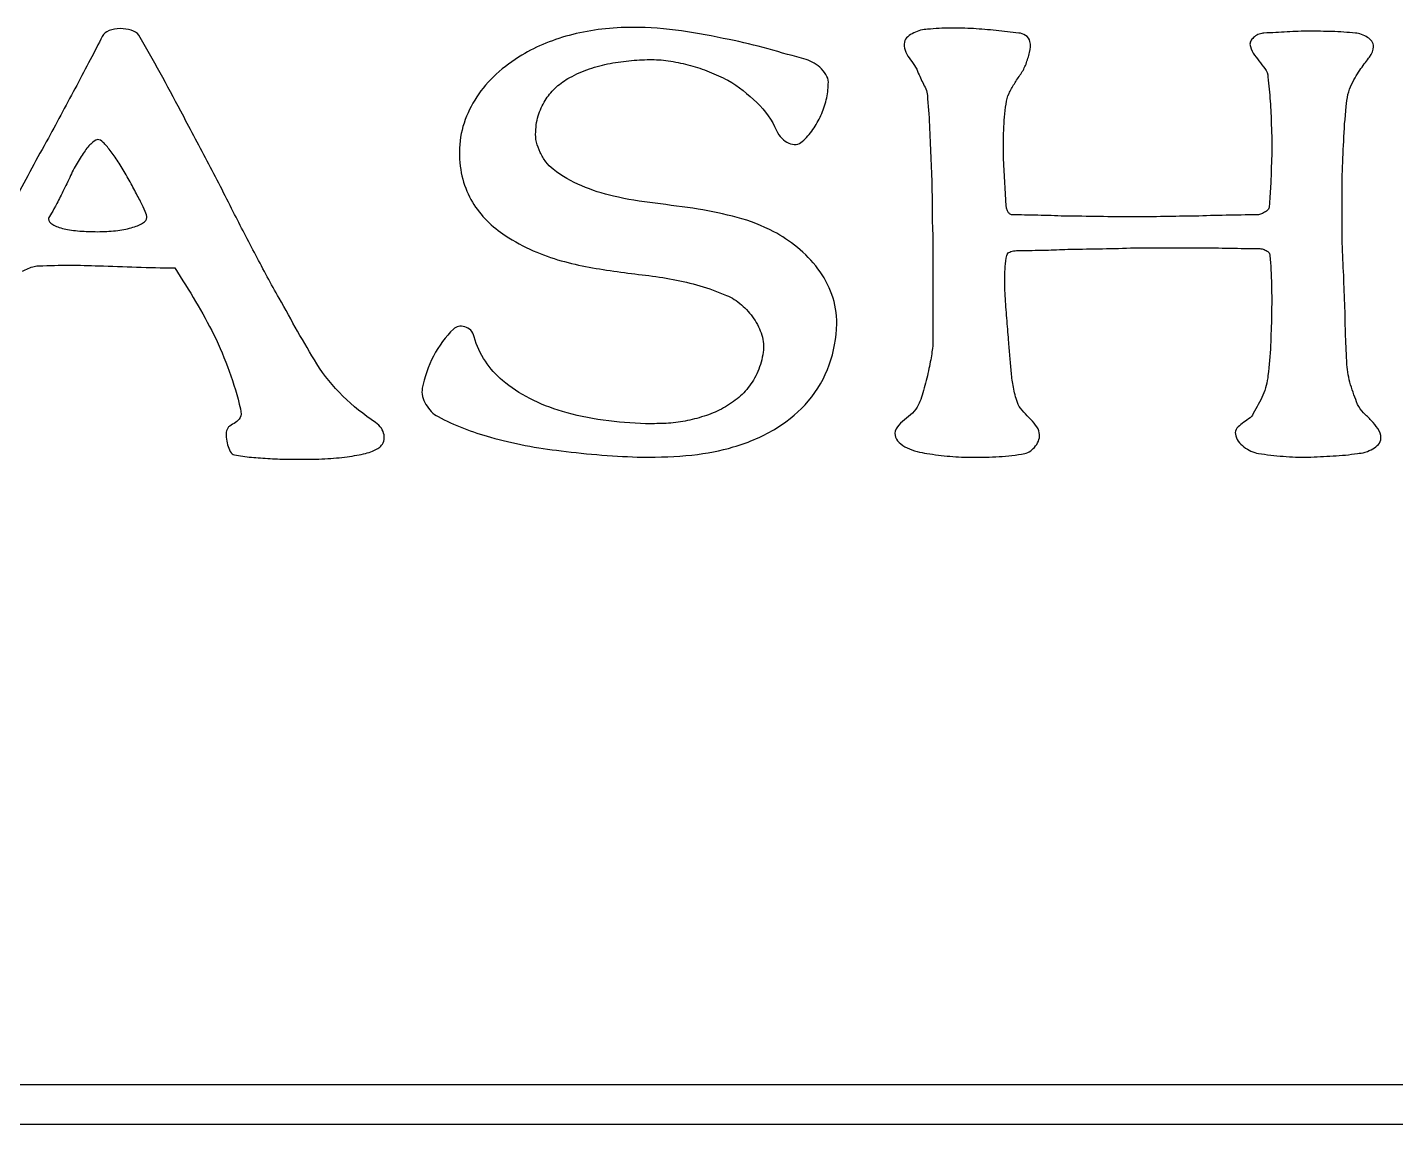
# Model space of a CAD drawing. Header units: inches. Extents: x -0.01 to 5.84, y -0.01 to 1.49.
# Drawn here: x 2.2201 to 2.5606, y -0.01 to 0.2632 of the extents above; entities that cross this region are included whole.
import ezdxf

# ---------------------------------------------------------------- set-up
doc = ezdxf.new("R2010")
doc.units = ezdxf.units.IN
doc.header["$MEASUREMENT"] = 0

msp = doc.modelspace()

# ---------------------------------------------------------------- linework, layer by layer
at = {"color": 7, "linetype": 'Continuous', "lineweight": 25}
for p, q in [((2.54736, 0.20941), (2.54736, 0.22642)), ((0.02, 0), (5.81, 0)), ((5.82, -0.01), (0.01, -0.01))]:
    msp.add_line(p, q, dxfattribs=at)
for points in [[(2.24048, 0.26236), (2.23965, 0.26204), (2.23907, 0.26156), (2.23874, 0.26092)], [(2.24784, 0.26124), (2.24739, 0.26177), (2.24676, 0.26217), (2.24593, 0.26244)], [(2.3708, 0.26316), (2.3655, 0.26316), (2.36051, 0.26257), (2.35583, 0.2614)], [(2.38287, 0.26228), (2.3789, 0.26287), (2.37487, 0.26316), (2.3708, 0.26316)], [(2.39478, 0.26011), (2.39081, 0.26097), (2.38684, 0.26169), (2.38287, 0.26228)], [(2.44242, 0.26244), (2.44182, 0.26228), (2.44124, 0.26206), (2.44069, 0.2618)], [(2.44416, 0.26268), (2.44361, 0.26268), (2.44303, 0.2626), (2.44242, 0.26244)], [(2.4612, 0.26236), (2.45932, 0.26257), (2.45745, 0.26273), (2.45557, 0.26284)], [(2.46682, 0.26172), (2.46494, 0.26193), (2.46307, 0.26215), (2.4612, 0.26236)], [(2.23874, 0.26092), (2.23686, 0.25717), (2.23474, 0.25311), (2.23237, 0.24872)], [(2.25313, 0.25185), (2.25136, 0.25501), (2.2496, 0.25813), (2.24784, 0.26124)], [(2.35583, 0.2614), (2.35114, 0.26022), (2.34692, 0.25851), (2.34318, 0.25627)], [(2.40445, 0.25779), (2.4012, 0.2587), (2.39798, 0.25947), (2.39478, 0.26011)], [(2.43837, 0.25947), (2.43826, 0.25883), (2.43831, 0.25816), (2.43854, 0.25747)], [(2.4392, 0.26084), (2.43876, 0.26046), (2.43848, 0.26001), (2.43837, 0.25947)], [(2.44069, 0.2618), (2.44013, 0.26153), (2.43964, 0.26121), (2.4392, 0.26084)], [(2.46855, 0.26116), (2.46795, 0.26153), (2.46737, 0.26172), (2.46682, 0.26172)], [(2.46963, 0.25963), (2.46952, 0.26027), (2.46916, 0.26078), (2.46855, 0.26116)], [(2.46955, 0.25691), (2.46982, 0.25787), (2.46985, 0.25878), (2.46963, 0.25963)], [(2.52471, 0.25995), (2.52448, 0.25963), (2.52437, 0.25931), (2.52437, 0.25899)], [(2.52437, 0.25899), (2.52448, 0.25813), (2.52476, 0.25739), (2.5252, 0.25675)], [(2.52553, 0.26084), (2.5252, 0.26057), (2.52493, 0.26027), (2.52471, 0.25995)], [(2.52669, 0.26148), (2.52625, 0.26132), (2.52586, 0.2611), (2.52553, 0.26084)], [(2.52785, 0.26172), (2.52752, 0.26172), (2.52713, 0.26164), (2.52669, 0.26148)], [(2.53364, 0.26204), (2.53176, 0.26193), (2.52983, 0.26183), (2.52785, 0.26172)], [(2.55067, 0.26172), (2.54869, 0.26193), (2.54673, 0.26206), (2.5448, 0.26212)], [(2.55216, 0.2614), (2.55161, 0.26161), (2.55111, 0.26172), (2.55067, 0.26172)], [(2.55365, 0.26068), (2.55321, 0.26094), (2.55271, 0.26118), (2.55216, 0.2614)], [(2.55472, 0.25971), (2.55445, 0.26009), (2.55409, 0.26041), (2.55365, 0.26068)], [(2.34318, 0.25627), (2.34086, 0.25487), (2.33874, 0.25329), (2.33681, 0.25153)], [(2.41396, 0.25514), (2.41088, 0.256), (2.4077, 0.25688), (2.40445, 0.25779)], [(2.43854, 0.25747), (2.43876, 0.25677), (2.43909, 0.25613), (2.43953, 0.25554)], [(2.43953, 0.25554), (2.43997, 0.25495), (2.44041, 0.25434), (2.44085, 0.2537)], [(2.46864, 0.25402), (2.46897, 0.25498), (2.46927, 0.25594), (2.46955, 0.25691)], [(2.5252, 0.25675), (2.52564, 0.2561), (2.52611, 0.25546), (2.52661, 0.25482)], [(2.552, 0.25289), (2.55277, 0.25396), (2.55348, 0.25493), (2.55415, 0.25578)], [(2.35508, 0.25065), (2.35663, 0.2515), (2.35825, 0.25223), (2.35996, 0.25281)], [(2.35996, 0.25281), (2.36167, 0.2534), (2.36341, 0.25386), (2.36517, 0.25418)], [(2.36517, 0.25418), (2.36694, 0.2545), (2.3687, 0.25474), (2.37047, 0.2549)], [(2.38022, 0.25474), (2.38188, 0.25447), (2.3835, 0.25412), (2.3851, 0.2537)], [(2.3851, 0.2537), (2.3867, 0.25327), (2.38827, 0.25273), (2.38982, 0.25209)], [(2.38982, 0.25209), (2.39136, 0.25145), (2.3929, 0.25075), (2.39445, 0.25001)], [(2.41909, 0.25097), (2.41876, 0.25161), (2.41832, 0.25223), (2.41777, 0.25281)], [(2.44085, 0.2537), (2.44129, 0.25306), (2.44162, 0.25241), (2.44184, 0.25177)], [(2.46732, 0.25153), (2.46787, 0.25233), (2.46831, 0.25316), (2.46864, 0.25402)], [(2.52661, 0.25482), (2.5271, 0.25418), (2.5276, 0.25354), (2.5281, 0.25289)], [(2.5281, 0.25289), (2.52859, 0.25225), (2.52884, 0.25156), (2.52884, 0.25081)], [(2.54968, 0.24896), (2.55045, 0.25051), (2.55122, 0.25182), (2.552, 0.25289)], [(2.23237, 0.24872), (2.23, 0.24433), (2.22766, 0.23995), (2.22534, 0.23556)], [(2.25825, 0.24231), (2.2566, 0.24551), (2.25489, 0.24869), (2.25313, 0.25185)], [(2.33681, 0.25153), (2.33488, 0.24977), (2.33325, 0.24786), (2.33193, 0.24583)], [(2.35178, 0.24832), (2.35277, 0.24923), (2.35387, 0.25001), (2.35508, 0.25065)], [(2.39445, 0.25001), (2.39709, 0.2484), (2.39949, 0.24656), (2.40164, 0.24447)], [(2.41893, 0.24511), (2.41926, 0.24645), (2.41942, 0.24776), (2.41942, 0.24904)], [(2.41942, 0.24904), (2.41953, 0.24968), (2.41942, 0.25033), (2.41909, 0.25097)], [(2.44184, 0.25177), (2.44228, 0.2507), (2.44278, 0.24966), (2.44333, 0.24864)], [(2.44333, 0.24864), (2.44388, 0.24763), (2.44416, 0.24653), (2.44416, 0.24535)], [(2.46442, 0.24672), (2.46481, 0.24752), (2.46525, 0.24832), (2.46574, 0.24912)], [(2.46574, 0.24912), (2.46624, 0.24993), (2.46676, 0.25073), (2.46732, 0.25153)], [(2.54836, 0.24343), (2.54846, 0.24557), (2.54891, 0.24741), (2.54968, 0.24896)], [(2.33193, 0.24583), (2.33061, 0.2438), (2.32956, 0.24164), (2.32879, 0.23934)], [(2.34739, 0.24166), (2.34789, 0.24305), (2.34849, 0.24428), (2.34921, 0.24535)], [(2.34921, 0.24535), (2.34993, 0.24642), (2.35078, 0.24741), (2.35178, 0.24832)], [(2.44416, 0.24535), (2.44438, 0.24289), (2.44455, 0.24038), (2.44466, 0.23781)], [(2.46368, 0.24407), (2.46378, 0.24503), (2.46403, 0.24591), (2.46442, 0.24672)], [(2.26487, 0.22987), (2.26266, 0.23409), (2.26046, 0.23824), (2.25825, 0.24231)], [(2.40164, 0.24447), (2.40379, 0.24238), (2.40542, 0.24006), (2.40652, 0.23749)], [(2.4176, 0.24126), (2.41815, 0.24249), (2.41859, 0.24377), (2.41893, 0.24511)], [(2.4631, 0.23757), (2.46315, 0.23976), (2.46335, 0.24193), (2.46368, 0.24407)], [(2.5477, 0.23484), (2.5478, 0.23768), (2.54803, 0.24054), (2.54836, 0.24343)], [(2.34665, 0.23717), (2.34665, 0.23877), (2.3469, 0.24027), (2.34739, 0.24166)], [(2.41562, 0.23773), (2.41639, 0.23886), (2.41705, 0.24003), (2.4176, 0.24126)], [(2.23758, 0.23524), (2.23736, 0.23524), (2.23695, 0.235), (2.23634, 0.23452)], [(2.23899, 0.23452), (2.23849, 0.235), (2.23802, 0.23524), (2.23758, 0.23524)], [(2.34681, 0.2346), (2.34659, 0.23546), (2.34654, 0.23631), (2.34665, 0.23717)], [(2.40652, 0.23749), (2.40685, 0.23674), (2.40729, 0.2361), (2.40784, 0.23556)], [(2.40784, 0.23556), (2.40839, 0.23503), (2.40897, 0.23463), (2.40958, 0.23436)], [(2.41297, 0.23476), (2.41396, 0.23562), (2.41485, 0.23661), (2.41562, 0.23773)], [(2.44466, 0.23781), (2.44476, 0.23524), (2.44488, 0.23268), (2.44499, 0.23011)], [(2.46301, 0.23091), (2.46301, 0.23316), (2.46304, 0.23538), (2.4631, 0.23757)], [(2.23634, 0.23452), (2.23573, 0.23404), (2.2351, 0.23334), (2.23444, 0.23244)], [(2.24072, 0.23252), (2.24006, 0.23337), (2.23948, 0.23404), (2.23899, 0.23452)], [(2.34772, 0.23204), (2.34734, 0.23289), (2.34703, 0.23374), (2.34681, 0.2346)], [(2.34913, 0.22971), (2.34858, 0.2304), (2.34811, 0.23118), (2.34772, 0.23204)], [(2.40958, 0.23436), (2.41019, 0.23409), (2.41079, 0.23399), (2.4114, 0.23404)], [(2.4114, 0.23404), (2.41201, 0.23409), (2.41253, 0.23433), (2.41297, 0.23476)], [(2.54736, 0.22642), (2.54747, 0.2292), (2.54758, 0.23201), (2.5477, 0.23484)], [(2.27132, 0.21727), (2.26922, 0.22145), (2.26708, 0.22564), (2.26487, 0.22987)], [(2.35095, 0.22786), (2.35029, 0.2284), (2.34968, 0.22901), (2.34913, 0.22971)], [(2.44499, 0.23011), (2.4451, 0.22754), (2.44518, 0.22495), (2.44524, 0.22233)], [(2.46335, 0.22497), (2.46323, 0.2269), (2.46312, 0.22888), (2.46301, 0.23091)], [(2.52967, 0.22867), (2.52967, 0.22695), (2.52961, 0.22527), (2.5295, 0.22361)], [(2.23063, 0.22578), (2.22997, 0.22439), (2.22934, 0.22308), (2.22873, 0.22185)], [(2.2466, 0.22297), (2.24599, 0.22409), (2.24535, 0.22524), (2.24469, 0.22642)], [(2.32846, 0.22538), (2.32901, 0.22329), (2.32981, 0.22139), (2.33085, 0.21968)], [(2.35806, 0.22369), (2.35552, 0.22476), (2.35315, 0.22615), (2.35095, 0.22786)], [(2.46368, 0.21904), (2.46356, 0.22107), (2.46345, 0.22305), (2.46335, 0.22497)], [(2.22873, 0.22185), (2.22813, 0.22062), (2.22758, 0.21954), (2.22708, 0.21864)], [(2.24825, 0.21984), (2.24775, 0.2208), (2.2472, 0.22185), (2.2466, 0.22297)], [(2.366, 0.22113), (2.36324, 0.22177), (2.3606, 0.22262), (2.35806, 0.22369)], [(2.44524, 0.22233), (2.44529, 0.21971), (2.44532, 0.21711), (2.44532, 0.21455)], [(2.5295, 0.22361), (2.52939, 0.22195), (2.52928, 0.22027), (2.52917, 0.21856)], [(2.24941, 0.21735), (2.24913, 0.21805), (2.24875, 0.21888), (2.24825, 0.21984)], [(2.33085, 0.21968), (2.3319, 0.21797), (2.33311, 0.21642), (2.33449, 0.21503)], [(2.37634, 0.21936), (2.37275, 0.21979), (2.36931, 0.22037), (2.366, 0.22113)], [(2.38701, 0.21792), (2.38347, 0.21845), (2.37992, 0.21893), (2.37634, 0.21936)], [(2.46376, 0.21832), (2.4637, 0.21858), (2.46368, 0.21882), (2.46368, 0.21904)], [(2.46401, 0.21751), (2.4639, 0.21778), (2.46381, 0.21805), (2.46376, 0.21832)], [(2.52917, 0.21856), (2.52917, 0.21824), (2.52906, 0.21797), (2.52884, 0.21776)], [(2.27695, 0.20644), (2.27507, 0.21002), (2.27319, 0.21364), (2.27132, 0.21727)], [(2.33449, 0.21503), (2.33587, 0.21364), (2.33739, 0.2124), (2.33904, 0.21134)], [(2.39676, 0.21583), (2.39356, 0.21668), (2.39031, 0.21738), (2.38701, 0.21792)], [(2.40586, 0.2123), (2.40299, 0.2138), (2.39996, 0.21497), (2.39676, 0.21583)], [(2.47161, 0.21639), (2.46941, 0.21644), (2.4672, 0.21647), (2.465, 0.21647)], [(2.47823, 0.21615), (2.47602, 0.21626), (2.47382, 0.21633), (2.47161, 0.21639)], [(2.48683, 0.21607), (2.48396, 0.21612), (2.4811, 0.21615), (2.47823, 0.21615)], [(2.51065, 0.21615), (2.50811, 0.21615), (2.50557, 0.21612), (2.50304, 0.21607)], [(2.51842, 0.21639), (2.51588, 0.21633), (2.51329, 0.21626), (2.51065, 0.21615)], [(2.22642, 0.21406), (2.22713, 0.21364), (2.22807, 0.21329), (2.22923, 0.21302)], [(2.22923, 0.21302), (2.23039, 0.21275), (2.23168, 0.21256), (2.23312, 0.21246)], [(2.24205, 0.21254), (2.24348, 0.2127), (2.24478, 0.21294), (2.24593, 0.21326)], [(2.24593, 0.21326), (2.24709, 0.21358), (2.24803, 0.21396), (2.24875, 0.21438)], [(2.33904, 0.21134), (2.34136, 0.20984), (2.34367, 0.20858), (2.34599, 0.20757)], [(2.41173, 0.20837), (2.4098, 0.20992), (2.40784, 0.21123), (2.40586, 0.2123)], [(2.41686, 0.20307), (2.41537, 0.20505), (2.41366, 0.20682), (2.41173, 0.20837)], [(2.47426, 0.20773), (2.47602, 0.20778), (2.47784, 0.20786), (2.47972, 0.20797)], [(2.47972, 0.20797), (2.48237, 0.20797), (2.48501, 0.20799), (2.48766, 0.20805)], [(2.48766, 0.20805), (2.49031, 0.2081), (2.49295, 0.20818), (2.4956, 0.20829)], [(2.5477, 0.20139), (2.54758, 0.20406), (2.54747, 0.20674), (2.54736, 0.20941)], [(2.28273, 0.19577), (2.28075, 0.1993), (2.27882, 0.20286), (2.27695, 0.20644)], [(2.34599, 0.20757), (2.3483, 0.20655), (2.35062, 0.20572), (2.35293, 0.20508)], [(2.35293, 0.20508), (2.35525, 0.20444), (2.35756, 0.2039), (2.35988, 0.20347)], [(2.46384, 0.20636), (2.46395, 0.20679), (2.4642, 0.20708), (2.46459, 0.20724)], [(2.46459, 0.20724), (2.46497, 0.2074), (2.46541, 0.20751), (2.46591, 0.20757)], [(2.52901, 0.20717), (2.52923, 0.20695), (2.52934, 0.20668), (2.52934, 0.20636)], [(2.52934, 0.20636), (2.52956, 0.20401), (2.52969, 0.20157), (2.52975, 0.19906)], [(2.21889, 0.20251), (2.21933, 0.20273), (2.2198, 0.20294), (2.2203, 0.20315)], [(2.2203, 0.20315), (2.22079, 0.20337), (2.22129, 0.20353), (2.22179, 0.20363)], [(2.22179, 0.20363), (2.22228, 0.20374), (2.2227, 0.2038), (2.22303, 0.2038)], [(2.25677, 0.20331), (2.25864, 0.20042), (2.26038, 0.19762), (2.26198, 0.19489)], [(2.35988, 0.20347), (2.3622, 0.20305), (2.36454, 0.20267), (2.36691, 0.20235)], [(2.36691, 0.20235), (2.36928, 0.20203), (2.37162, 0.20174), (2.37394, 0.20147)], [(2.37394, 0.20147), (2.37625, 0.2012), (2.37854, 0.20085), (2.3808, 0.20042)], [(2.42033, 0.19665), (2.4195, 0.19895), (2.41835, 0.20109), (2.41686, 0.20307)], [(2.54803, 0.19337), (2.54792, 0.19604), (2.5478, 0.19871), (2.5477, 0.20139)], [(2.3808, 0.20042), (2.38306, 0.2), (2.38529, 0.19946), (2.3875, 0.19882)], [(2.3875, 0.19882), (2.38971, 0.19818), (2.39191, 0.19738), (2.39412, 0.19642)], [(2.52975, 0.19906), (2.5298, 0.19655), (2.5298, 0.19403), (2.52975, 0.19152)], [(2.26198, 0.19489), (2.26357, 0.19216), (2.26509, 0.18941), (2.26652, 0.18663)], [(2.28736, 0.18751), (2.28582, 0.19024), (2.28428, 0.19299), (2.28273, 0.19577)], [(2.39412, 0.19642), (2.39544, 0.19588), (2.39668, 0.1951), (2.39784, 0.19409)], [(2.42157, 0.18935), (2.42157, 0.19192), (2.42116, 0.19435), (2.42033, 0.19665)], [(2.39784, 0.19409), (2.399, 0.19307), (2.40001, 0.19192), (2.4009, 0.19064)], [(2.52975, 0.19152), (2.52969, 0.18901), (2.52961, 0.18649), (2.5295, 0.18398)], [(2.54819, 0.18631), (2.54808, 0.18866), (2.54803, 0.19101), (2.54803, 0.19337)], [(2.29216, 0.17941), (2.29051, 0.18208), (2.28891, 0.18478), (2.28736, 0.18751)], [(2.32738, 0.18871), (2.32689, 0.18861), (2.32647, 0.18839), (2.32614, 0.18807)], [(2.32895, 0.18863), (2.3284, 0.18879), (2.32788, 0.18882), (2.32738, 0.18871)], [(2.33044, 0.18775), (2.33, 0.18818), (2.3295, 0.18847), (2.32895, 0.18863)], [(2.33127, 0.18615), (2.33116, 0.18679), (2.33088, 0.18732), (2.33044, 0.18775)], [(2.4009, 0.19064), (2.40178, 0.18935), (2.40244, 0.18799), (2.40288, 0.18655)], [(2.41967, 0.17917), (2.42083, 0.18243), (2.42146, 0.18583), (2.42157, 0.18935)], [(2.26652, 0.18663), (2.26796, 0.18363), (2.26922, 0.18061), (2.27033, 0.17756)], [(2.33408, 0.18005), (2.33286, 0.18186), (2.33193, 0.1839), (2.33127, 0.18615)], [(2.40288, 0.18655), (2.40332, 0.1851), (2.40343, 0.18368), (2.40321, 0.18229)], [(2.46467, 0.18085), (2.46456, 0.18213), (2.46445, 0.18342), (2.46434, 0.1847)], [(2.5295, 0.18398), (2.52939, 0.18147), (2.52917, 0.17898), (2.52884, 0.17652)], [(2.54852, 0.17925), (2.54841, 0.1816), (2.5483, 0.18395), (2.54819, 0.18631)], [(2.40321, 0.18229), (2.40299, 0.18058), (2.40255, 0.17898), (2.40189, 0.17748)], [(2.44524, 0.18237), (2.44507, 0.18114), (2.44482, 0.17975), (2.44449, 0.1782)], [(2.465, 0.17716), (2.46489, 0.17834), (2.46478, 0.17957), (2.46467, 0.18085)], [(2.27033, 0.17756), (2.27143, 0.17451), (2.27237, 0.17138), (2.27314, 0.16817)], [(2.29861, 0.17138), (2.29607, 0.17384), (2.29392, 0.17652), (2.29216, 0.17941)], [(2.33838, 0.17523), (2.33673, 0.17662), (2.33529, 0.17823), (2.33408, 0.18005)], [(2.40189, 0.17748), (2.40123, 0.17598), (2.40043, 0.17465), (2.39949, 0.17347)], [(2.41446, 0.1701), (2.41678, 0.17288), (2.41851, 0.1759), (2.41967, 0.17917)], [(2.44449, 0.1782), (2.44416, 0.17665), (2.44377, 0.17505), (2.44333, 0.17339)], [(2.4655, 0.17355), (2.46527, 0.17478), (2.46511, 0.17598), (2.465, 0.17716)], [(2.34516, 0.17074), (2.34262, 0.17203), (2.34036, 0.17352), (2.33838, 0.17523)], [(2.52884, 0.17652), (2.52873, 0.17481), (2.52832, 0.17317), (2.5276, 0.17162)], [(2.30672, 0.1648), (2.30385, 0.16673), (2.30115, 0.16892), (2.29861, 0.17138)], [(2.31837, 0.17331), (2.31826, 0.17267), (2.31829, 0.172), (2.31845, 0.1713)], [(2.31845, 0.1713), (2.31862, 0.17061), (2.31889, 0.16994), (2.31928, 0.1693)], [(2.35326, 0.16753), (2.3504, 0.16839), (2.3477, 0.16946), (2.34516, 0.17074)], [(2.39627, 0.17034), (2.39505, 0.16943), (2.39373, 0.1686), (2.3923, 0.16785)], [(2.39949, 0.17347), (2.39855, 0.17229), (2.39748, 0.17125), (2.39627, 0.17034)], [(2.44333, 0.17339), (2.44289, 0.17173), (2.4424, 0.17031), (2.44184, 0.16914)], [(2.46649, 0.16978), (2.46605, 0.17106), (2.46571, 0.17232), (2.4655, 0.17355)], [(2.5276, 0.17162), (2.52688, 0.17007), (2.52608, 0.16855), (2.5252, 0.16705)], [(2.27314, 0.16817), (2.27336, 0.16721), (2.27333, 0.16649), (2.27306, 0.16601)], [(2.31928, 0.1693), (2.31966, 0.16866), (2.3201, 0.16807), (2.3206, 0.16753)], [(2.3206, 0.16753), (2.3211, 0.167), (2.32167, 0.16657), (2.32234, 0.16625)], [(2.36344, 0.16537), (2.35985, 0.16585), (2.35646, 0.16657), (2.35326, 0.16753)], [(2.3923, 0.16785), (2.39097, 0.16721), (2.38951, 0.16665), (2.38791, 0.16617)], [(2.44036, 0.16713), (2.43969, 0.16654), (2.43903, 0.16598), (2.43837, 0.16545)], [(2.44184, 0.16914), (2.44151, 0.16839), (2.44102, 0.16772), (2.44036, 0.16713)], [(2.46765, 0.16785), (2.46709, 0.1685), (2.46671, 0.16914), (2.46649, 0.16978)], [(2.46938, 0.16601), (2.46877, 0.1666), (2.4682, 0.16721), (2.46765, 0.16785)], [(2.5252, 0.16705), (2.52498, 0.16651), (2.52459, 0.16606), (2.52404, 0.16569)], [(2.55266, 0.16721), (2.552, 0.16785), (2.5515, 0.16855), (2.55117, 0.1693)], [(2.55456, 0.16529), (2.55395, 0.16593), (2.55332, 0.16657), (2.55266, 0.16721)], [(2.27049, 0.16392), (2.27005, 0.16365), (2.26978, 0.16325), (2.26967, 0.16272)], [(2.2719, 0.1648), (2.2714, 0.16448), (2.27093, 0.16419), (2.27049, 0.16392)], [(2.27306, 0.16601), (2.27278, 0.16553), (2.2724, 0.16512), (2.2719, 0.1648)], [(2.3082, 0.16336), (2.30787, 0.1639), (2.30738, 0.16438), (2.30672, 0.1648)], [(2.32234, 0.16625), (2.32432, 0.16518), (2.32641, 0.16422), (2.32862, 0.16336)], [(2.37394, 0.16448), (2.37052, 0.16459), (2.36702, 0.16489), (2.36344, 0.16537)], [(2.37849, 0.16456), (2.37689, 0.16451), (2.37537, 0.16448), (2.37394, 0.16448)], [(2.3832, 0.16505), (2.38166, 0.16478), (2.38008, 0.16462), (2.37849, 0.16456)], [(2.38791, 0.16617), (2.38631, 0.16569), (2.38474, 0.16531), (2.3832, 0.16505)], [(2.47104, 0.16416), (2.47054, 0.1648), (2.46999, 0.16542), (2.46938, 0.16601)], [(2.47195, 0.16224), (2.47183, 0.16288), (2.47153, 0.16352), (2.47104, 0.16416)], [(2.55621, 0.16328), (2.55572, 0.16397), (2.55516, 0.16464), (2.55456, 0.16529)], [(2.26967, 0.16272), (2.26956, 0.16229), (2.26953, 0.16176), (2.26958, 0.16112)], [(2.26958, 0.16112), (2.26964, 0.16047), (2.26986, 0.15924), (2.2703, 0.15812), (2.27058, 0.15758)], [(2.30804, 0.15887), (2.30837, 0.15919), (2.30862, 0.15962), (2.30878, 0.16015)], [(2.30887, 0.16176), (2.30875, 0.16229), (2.30853, 0.16282), (2.3082, 0.16336)], [(2.30878, 0.16015), (2.30895, 0.16069), (2.30897, 0.16122), (2.30887, 0.16176)], [(2.32862, 0.16336), (2.33083, 0.1625), (2.33309, 0.16176), (2.3354, 0.16112)], [(2.43606, 0.1616), (2.43616, 0.16095), (2.4365, 0.16036), (2.43705, 0.15983)], [(2.47104, 0.15895), (2.47142, 0.15943), (2.4717, 0.15996), (2.47186, 0.16055)], [(2.47186, 0.16055), (2.47203, 0.16114), (2.47205, 0.1617), (2.47195, 0.16224)], [(2.52115, 0.16336), (2.52076, 0.16293), (2.52063, 0.16245), (2.52074, 0.16192)], [(2.52074, 0.16192), (2.52085, 0.16128), (2.52109, 0.16069), (2.52148, 0.16015)], [(2.52148, 0.16015), (2.52187, 0.15962), (2.52233, 0.15914), (2.52289, 0.15871)], [(2.27058, 0.15758), (2.27085, 0.15705), (2.27121, 0.15678), (2.27165, 0.15678)], [(2.30151, 0.15654), (2.3031, 0.15681), (2.30445, 0.15713), (2.30556, 0.1575)], [(2.30556, 0.1575), (2.30666, 0.15788), (2.30749, 0.15833), (2.30804, 0.15887)], [(2.35293, 0.15775), (2.35624, 0.15731), (2.35963, 0.15697), (2.36311, 0.1567)], [(2.36311, 0.1567), (2.36658, 0.15643), (2.36991, 0.15625), (2.37311, 0.15614)], [(2.37311, 0.15614), (2.37752, 0.15614), (2.38163, 0.15632), (2.38543, 0.1567)], [(2.38543, 0.1567), (2.38924, 0.15708), (2.39268, 0.15775), (2.39577, 0.15871)], [(2.43705, 0.15983), (2.4376, 0.1593), (2.43826, 0.15884), (2.43903, 0.15847)], [(2.43903, 0.15847), (2.4398, 0.15809), (2.44063, 0.1578), (2.44151, 0.15758)], [(2.44151, 0.15758), (2.4424, 0.15737), (2.44322, 0.15721), (2.44399, 0.1571)], [(2.46194, 0.1563), (2.46409, 0.15641), (2.46621, 0.15667), (2.46831, 0.1571)], [(2.46831, 0.1571), (2.46886, 0.15721), (2.46935, 0.15742), (2.4698, 0.15775)], [(2.4698, 0.15775), (2.47024, 0.15807), (2.47065, 0.15847), (2.47104, 0.15895)], [(2.52289, 0.15871), (2.52344, 0.15828), (2.52402, 0.15793), (2.52462, 0.15766)], [(2.52462, 0.15766), (2.52523, 0.1574), (2.52586, 0.15721), (2.52652, 0.1571)], [(2.52652, 0.1571), (2.52851, 0.15678), (2.53055, 0.15654), (2.53264, 0.15638)], [(2.54505, 0.15646), (2.54714, 0.15657), (2.54918, 0.15678), (2.55117, 0.1571)], [(2.55117, 0.1571), (2.55172, 0.1571), (2.55235, 0.15721), (2.55307, 0.15742)], [(2.55307, 0.15742), (2.55379, 0.15764), (2.55442, 0.15791), (2.55497, 0.15823)], [(2.55497, 0.15823), (2.55552, 0.15855), (2.55599, 0.15892), (2.55638, 0.15935)], [(2.2963, 0.1559), (2.29817, 0.15606), (2.29991, 0.15627), (2.30151, 0.15654)], [(2.53264, 0.15638), (2.53474, 0.15622), (2.53678, 0.15614), (2.53876, 0.15614)], [(2.53876, 0.15614), (2.54086, 0.15625), (2.54295, 0.15635), (2.54505, 0.15646)]]:
    msp.add_open_spline(points, degree=3, dxfattribs=at)
for points, knots in [([(2.24593, 0.26244), (2.24511, 0.26271), (2.2442, 0.26284), (2.24321, 0.26284), (2.24221, 0.26284), (2.2413, 0.26268), (2.24048, 0.26236)], [81, 81, 81, 81, 82, 82, 82, 83, 83, 83, 83]), ([(2.45557, 0.26284), (2.4537, 0.26295), (2.45179, 0.263), (2.44987, 0.263), (2.44794, 0.263), (2.44603, 0.26289), (2.44416, 0.26268)], [156, 156, 156, 156, 157, 157, 157, 158, 158, 158, 158]), ([(2.5448, 0.26212), (2.54287, 0.26217), (2.54097, 0.2622), (2.5391, 0.2622), (2.53733, 0.2622), (2.53551, 0.26215), (2.53364, 0.26204)], [43, 43, 43, 43, 44, 44, 44, 45, 45, 45, 45]), ([(2.55415, 0.25578), (2.55481, 0.25664), (2.55514, 0.25749), (2.55514, 0.25835), (2.55514, 0.25888), (2.555, 0.25934), (2.55472, 0.25971)], [49, 49, 49, 49, 50, 50, 50, 51, 51, 51, 51]), ([(2.37047, 0.2549), (2.37223, 0.25506), (2.37394, 0.25514), (2.37559, 0.25514), (2.37702, 0.25514), (2.37857, 0.25501), (2.38022, 0.25474)], [21, 21, 21, 21, 22, 22, 22, 23, 23, 23, 23]), ([(2.41777, 0.25281), (2.41721, 0.2534), (2.41661, 0.25388), (2.41529, 0.25463), (2.41463, 0.25493), (2.41396, 0.25514)], [4, 4, 4, 4, 5, 5, 6, 6, 6, 6]), ([(2.52884, 0.25081), (2.52906, 0.24878), (2.52925, 0.24677), (2.52958, 0.24281), (2.52967, 0.24081), (2.52967, 0.23877)], [32, 32, 32, 32, 33, 33, 34, 34, 34, 34]), ([(2.32879, 0.23934), (2.32801, 0.23704), (2.32763, 0.23466), (2.32763, 0.22974), (2.3279, 0.22746), (2.32846, 0.22538)], [95, 95, 95, 95, 96, 96, 97, 97, 97, 97]), ([(2.52967, 0.23877), (2.52978, 0.23706), (2.52983, 0.23535), (2.52983, 0.23193), (2.52978, 0.23027), (2.52967, 0.22867)], [30, 30, 30, 30, 31, 31, 32, 32, 32, 32]), ([(2.22534, 0.23556), (2.22391, 0.2331), (2.22253, 0.23062), (2.22121, 0.2281), (2.21988, 0.22559), (2.21856, 0.22315), (2.21724, 0.2208)], [76, 76, 76, 76, 77, 77, 77, 78, 78, 78, 78]), ([(2.23444, 0.23244), (2.23378, 0.23153), (2.23312, 0.23051), (2.23179, 0.22826), (2.23119, 0.22706), (2.23063, 0.22578)], [2, 2, 2, 2, 3, 3, 4, 4, 4, 4]), ([(2.24469, 0.22642), (2.24403, 0.22759), (2.24337, 0.22869), (2.24205, 0.23073), (2.24138, 0.23166), (2.24072, 0.23252)], [20, 20, 20, 20, 21, 21, 22, 22, 22, 22]), ([(2.22708, 0.21864), (2.22658, 0.21773), (2.22617, 0.217), (2.22551, 0.21594), (2.22534, 0.21561), (2.22534, 0.21551), (2.22534, 0.21497), (2.2257, 0.21449), (2.22642, 0.21406)], [6, 6, 6, 6, 7, 7, 8, 8, 8, 9, 9, 9, 9]), ([(2.24875, 0.21438), (2.24946, 0.21481), (2.24982, 0.21529), (2.24982, 0.21583), (2.24982, 0.21615), (2.24968, 0.21666), (2.24941, 0.21735)], [15, 15, 15, 15, 16, 16, 16, 17, 17, 17, 17]), ([(2.44532, 0.21455), (2.44543, 0.21208), (2.44548, 0.2096), (2.44548, 0.20708), (2.44548, 0.20457), (2.44548, 0.20208), (2.44548, 0.19962), (2.44548, 0.19716), (2.44548, 0.1947), (2.44548, 0.19224), (2.44548, 0.18978), (2.44548, 0.18732), (2.44548, 0.18486), (2.44548, 0.18443), (2.4454, 0.1836), (2.44524, 0.18237)], [137, 137, 137, 137, 138, 138, 138, 139, 139, 139, 140, 140, 140, 141, 141, 141, 142, 142, 142, 142]), ([(2.465, 0.21647), (2.46478, 0.21658), (2.46459, 0.21671), (2.46426, 0.21703), (2.46412, 0.21725), (2.46401, 0.21751)], [14, 14, 14, 14, 15, 15, 16, 16, 16, 16]), ([(2.50304, 0.21607), (2.5005, 0.21601), (2.49797, 0.21599), (2.49543, 0.21599), (2.49256, 0.21599), (2.4897, 0.21601), (2.48683, 0.21607)], [19, 19, 19, 19, 20, 20, 20, 21, 21, 21, 21]), ([(2.52702, 0.21663), (2.52669, 0.21652), (2.52636, 0.21647), (2.52603, 0.21647), (2.52349, 0.21647), (2.52096, 0.21644), (2.51842, 0.21639)], [23, 23, 23, 23, 24, 24, 24, 25, 25, 25, 25]), ([(2.52884, 0.21776), (2.52862, 0.21754), (2.52834, 0.21733), (2.52768, 0.2169), (2.52735, 0.21674), (2.52702, 0.21663)], [25, 25, 25, 25, 26, 26, 27, 27, 27, 27]), ([(2.23312, 0.21246), (2.23455, 0.21235), (2.23604, 0.2123), (2.23758, 0.2123), (2.23912, 0.2123), (2.24061, 0.21238), (2.24205, 0.21254)], [11, 11, 11, 11, 12, 12, 12, 13, 13, 13, 13]), ([(2.4956, 0.20829), (2.49813, 0.20829), (2.50067, 0.20829), (2.50321, 0.20829), (2.50574, 0.20829), (2.50828, 0.20829), (2.51081, 0.20829), (2.51335, 0.20829), (2.51588, 0.20826), (2.51842, 0.20821), (2.52096, 0.20815), (2.52349, 0.20813), (2.52603, 0.20813), (2.52636, 0.20813), (2.52672, 0.2081), (2.5271, 0.20805)], [93, 93, 93, 93, 94, 94, 94, 95, 95, 95, 96, 96, 96, 97, 97, 97, 98, 98, 98, 98]), ([(2.5271, 0.20805), (2.52749, 0.20799), (2.52785, 0.20789), (2.52851, 0.20757), (2.52878, 0.20738), (2.52901, 0.20717)], [91, 91, 91, 91, 92, 92, 93, 93, 93, 93]), ([(2.46351, 0.19561), (2.4634, 0.19743), (2.46335, 0.19922), (2.46335, 0.20099), (2.46335, 0.20275), (2.46351, 0.20454), (2.46384, 0.20636)], [106, 106, 106, 106, 107, 107, 107, 108, 108, 108, 108]), ([(2.46591, 0.20757), (2.46641, 0.20762), (2.4669, 0.20765), (2.46789, 0.20765), (2.46836, 0.20765), (2.4688, 0.20765), (2.47068, 0.20765), (2.4725, 0.20767), (2.47426, 0.20773)], [101, 101, 101, 101, 102, 102, 103, 103, 103, 104, 104, 104, 104]), ([(2.22303, 0.2038), (2.22556, 0.2039), (2.22807, 0.20396), (2.23055, 0.20396), (2.23303, 0.20396), (2.23549, 0.2039), (2.23791, 0.2038)], [36, 36, 36, 36, 37, 37, 37, 38, 38, 38, 38]), ([(2.23791, 0.2038), (2.241, 0.20369), (2.24412, 0.20358), (2.24726, 0.20347), (2.2504, 0.20337), (2.25357, 0.20331), (2.25677, 0.20331)], [34, 34, 34, 34, 35, 35, 35, 36, 36, 36, 36]), ([(2.46434, 0.1847), (2.46423, 0.18641), (2.46409, 0.1882), (2.46376, 0.19195), (2.46362, 0.19379), (2.46351, 0.19561)], [108, 108, 108, 108, 109, 109, 110, 110, 110, 110]), ([(2.32614, 0.18807), (2.32416, 0.18615), (2.3225, 0.1839), (2.32118, 0.18133), (2.31986, 0.17876), (2.31892, 0.17609), (2.31837, 0.17331)], [60, 60, 60, 60, 61, 61, 61, 62, 62, 62, 62]), ([(2.55117, 0.1693), (2.55051, 0.1709), (2.54993, 0.17253), (2.54894, 0.17585), (2.54863, 0.17753), (2.54852, 0.17925)], [62, 62, 62, 62, 63, 63, 64, 64, 64, 64]), ([(2.39577, 0.15871), (2.39985, 0.15988), (2.40346, 0.16146), (2.40975, 0.16542), (2.41236, 0.16764), (2.41446, 0.1701)], [46, 46, 46, 46, 47, 47, 48, 48, 48, 48]), ([(2.43837, 0.16545), (2.43771, 0.16491), (2.43713, 0.16432), (2.43614, 0.16304), (2.43594, 0.16234), (2.43606, 0.1616)], [130, 130, 130, 130, 131, 131, 132, 132, 132, 132]), ([(2.52404, 0.16569), (2.52349, 0.16531), (2.52297, 0.16494), (2.52198, 0.16419), (2.52153, 0.16379), (2.52115, 0.16336)], [81, 81, 81, 81, 82, 82, 83, 83, 83, 83]), ([(2.3354, 0.16112), (2.33816, 0.16036), (2.34103, 0.1597), (2.34698, 0.15852), (2.34996, 0.15807), (2.35293, 0.15775)], [52, 52, 52, 52, 53, 53, 54, 54, 54, 54]), ([(2.55638, 0.15935), (2.55676, 0.15978), (2.55696, 0.16031), (2.55696, 0.16095), (2.55696, 0.16181), (2.55671, 0.16258), (2.55621, 0.16328)], [67, 67, 67, 67, 68, 68, 68, 69, 69, 69, 69]), ([(2.27165, 0.15678), (2.27298, 0.15646), (2.27438, 0.15625), (2.27736, 0.15603), (2.2789, 0.15593), (2.2805, 0.15582), (2.2821, 0.15571), (2.28373, 0.15566), (2.28538, 0.15566), (2.28703, 0.15566), (2.28869, 0.15566), (2.29034, 0.15566), (2.29243, 0.15566), (2.29442, 0.15574), (2.2963, 0.1559)], [17, 17, 17, 17, 18, 18, 19, 19, 19, 20, 20, 20, 21, 21, 21, 22, 22, 22, 22]), ([(2.44399, 0.1571), (2.44587, 0.15678), (2.44777, 0.15654), (2.4497, 0.15638), (2.45163, 0.15622), (2.45353, 0.15614), (2.45541, 0.15614), (2.45761, 0.15614), (2.45979, 0.15619), (2.46194, 0.1563)], [123, 123, 123, 123, 124, 124, 124, 125, 125, 125, 126, 126, 126, 126])]:
    msp.add_open_spline(points, degree=3, knots=knots, dxfattribs=at)

doc.saveas('drawing.dxf')
